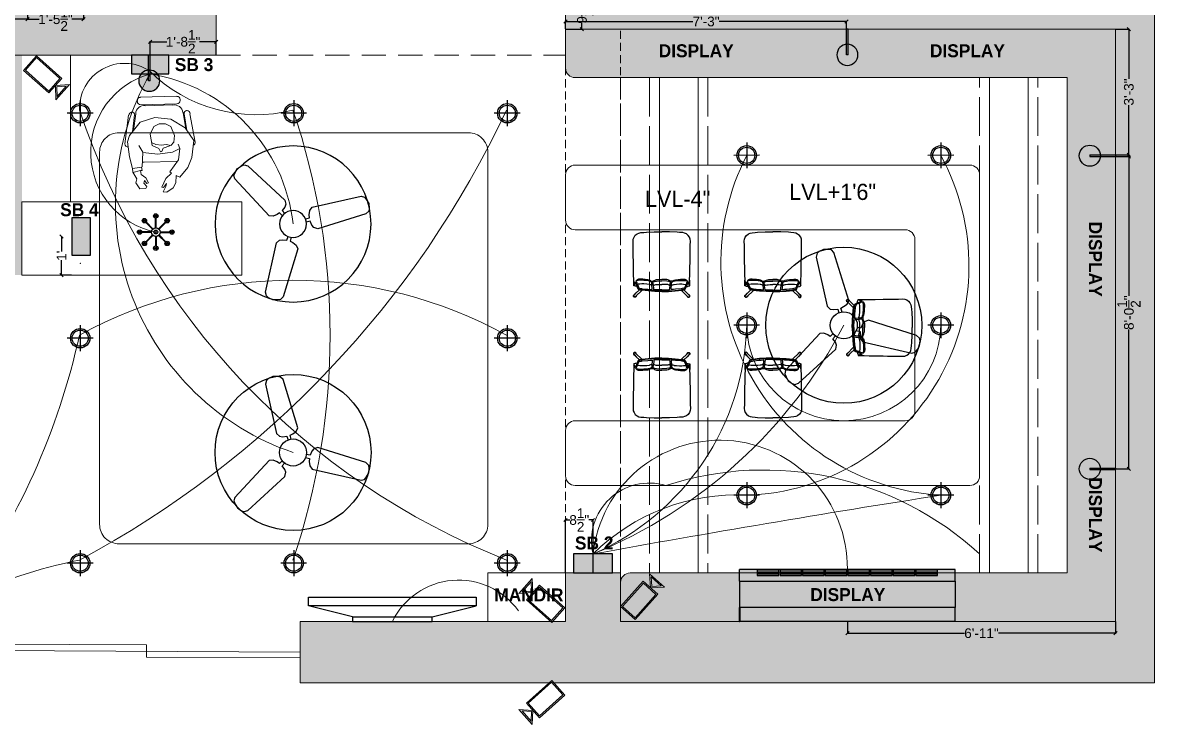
# Model space of a CAD drawing. Header units: inches. Extents: x -4677 to 18437, y -5264 to 2453.
# Drawn here: x 3825.6 to 4175.4, y -715.3 to -498.5 of the extents above; entities that cross this region are included whole.
import ezdxf

# ---------------------------------------------------------------- set-up
doc = ezdxf.new("R2010")
doc.units = ezdxf.units.IN
doc.linetypes.add('ACAD_ISO02W100', pattern=[15, 12, -3])
doc.linetypes.add('DASHED2', pattern=[0.375, 0.25, -0.125])
for name, color, linetype in [('Edges', 7, 'Continuous'), ('IEL-HATCH-002', 7, 'Continuous'), ('line_cad-block.com', 250, 'Continuous'), ('PDF11_PDF_CH', 7, 'Continuous'), ('THIET-BI', 21, 'Continuous')]:
    doc.layers.add(name, color=color, linetype=linetype)
doc.layers.add('FURNI', color=140, linetype='Continuous', lineweight=18)
doc.layers.add('HATCH', color=251, linetype='Continuous', lineweight=0, transparency=0.75)
doc.styles.add('HEMI', font='stylu.ttf')
doc.styles.get("Standard").update_dxf_attribs({"font": 'arial.ttf'})
doc.dimstyles.get("Standard").update_dxf_attribs({"dimtxt": 3, "dimasz": 1, "dimexe": 0.18, "dimexo": 0.0625, "dimgap": 0.09, "dimtad": 0, "dimdec": 1, "dimzin": 0, "dimdsep": 46, "dimlunit": 4, "dimtxsty": 'Standard', "dimblk": 'OBLIQUE', "dimcen": 0.09, "dimclrd": 5, "dimclre": 5, "dimclrt": 5, "dimadec": 0, "dimazin": 0, "dimtfac": 1, "dimtdec": 1, "dimtofl": 0, "dimtmove": 0, "dimatfit": 3, "dimldrblk": 'OBLIQUE', "dimfxl": 1, "dimtolj": 1, "dimtzin": 0, "dimarcsym": 0})

# ---------------------------------------------------------------- blocks, each defined once
blk = doc.blocks.new('ger')
at = {"color": 5}
for p, q in [((6473.06, -970.68), (6473.07, -978.68)), ((6469.07, -974.68), (6477.07, -974.68))]:
    blk.add_line(p, q, dxfattribs=at)
for radius in [3, 2.5]:
    blk.add_circle((6473.07, -974.68), radius, dxfattribs=at)
blk = doc.blocks.new('A$C1C43440E')
at = {"layer": 'THIET-BI', "color": 18, "true_color": 0x000000}
for p, q in [((143.8, 581.1), (139.5, 564.2)), ((139.5, 564.2), (187.9, 346)), ((152.8, 589.3), (143.8, 581.1)), ((172.3, 598), (152.8, 589.3)), ((191.8, 598.2), (172.3, 598)), ((207, 596.1), (191.8, 598.2)), ((217.6, 585.2), (207, 596.1)), ((283.9, 371.8), (217.6, 585.2)), ((260.9, 344.5), (276.4, 355.5)), ((276.4, 355.5), (283.9, 371.8)), ((187.9, 346), (202.2, 334.1)), ((202.2, 334.1), (215.2, 331.5)), ((215.2, 331.5), (234.9, 334.1)), ((234.9, 334.1), (240, 316.6)), ((249.5, 338.4), (260.9, 344.5)), ((254.3, 320.4), (249.5, 338.4)), ((338, 249.3), (320.3, 253.6)), ((345.6, 267.6), (338, 249.3)), ((354.4, 277.5), (345.6, 267.6)), ((371.8, 284), (354.4, 277.5)), ((585, 216.8), (371.8, 284)), ((155.8, 226), (4.2, 61.9)), ((173.7, 227.6), (155.8, 226)), ((191, 219.7), (173.7, 227.6)), ((202, 212.9), (191, 219.7)), ((215.1, 226), (202, 212.9)), ((213, 202.4), (225.6, 215.5)), ((225.1, 186.7), (213, 202.4)), ((316.5, 239.3), (334.4, 234.5)), ((334.4, 234.5), (334, 221.5)), ((334, 221.5), (335.9, 202.6)), ((335.9, 202.6), (346.1, 188)), ((597.5, 204.6), (585, 216.8)), ((600.1, 192.8), (597.5, 204.6)), ((61.4, 4.7), (226.1, 155.7)), ((229.3, 174.1), (225.1, 186.7)), ((226.1, 155.7), (229.3, 174.1)), ((346.1, 188), (564.1, 138.7)), ((578.9, 142.4), (588.3, 154.5)), ((588.3, 154.5), (597.8, 171.5)), ((597.8, 171.5), (600.1, 192.8)), ((564.1, 138.7), (578.9, 142.4)), ((4.2, 61.9), (0, 47.2)), ((0, 47.2), (5.8, 33)), ((5.8, 33), (15.7, 16.3)), ((15.7, 16.3), (33.1, 3.7)), ((33.1, 3.7), (44.6, 0)), ((44.6, 0), (61.4, 4.7))]:
    blk.add_line(p, q, dxfattribs=at)
blk.add_circle((262, 261.9), 60, dxfattribs=at)
blk = doc.blocks.new('3r')
blk.add_circle((6568.27, -1060.41), 21)
at = {"layer": 'THIET-BI', "xscale": 0.06069589590044594, "yscale": 0.06069589590044594, "zscale": 0.06069589590044594}
blk.add_blockref('A$C1C43440E', (6552.37, -1076.31), dxfattribs=at)
blk = doc.blocks.new('DVB')
at = {"color": 30, "linetype": 'ByBlock', "true_color": 0xf26722}
for p, q in [((4631.71, 639.61), (4631.71, 646)), ((4632.16, 639.61), (4632.16, 646)), ((4629.76, 638.62), (4625.24, 643.14)), ((4630.08, 638.93), (4625.56, 643.45)), ((4633.8, 638.93), (4638.32, 643.45)), ((4634.11, 638.62), (4638.64, 643.14)), ((4629.09, 636.98), (4622.69, 636.98)), ((4629.09, 636.53), (4622.69, 636.53)), ((4629.76, 634.9), (4625.24, 630.38)), ((4630.08, 634.58), (4625.56, 630.06)), ((4631.71, 633.9), (4631.71, 627.51)), ((4632.16, 633.9), (4632.16, 627.51)), ((4633.8, 634.58), (4638.32, 630.06)), ((4634.11, 634.9), (4638.64, 630.38)), ((4634.79, 636.98), (4641.19, 636.98)), ((4634.79, 636.53), (4641.19, 636.53))]:
    blk.add_line(p, q, dxfattribs=at)
for centre, radius in [((4624.38, 644.31), 1.46), ((4631.94, 647.44), 1.46), ((4631.94, 647.44), 0.745), ((4631.94, 647.44), 0.457), ((4631.94, 647.44), 0.155), ((4639.49, 644.31), 1.46), ((4621.25, 636.76), 1.46), ((4624.38, 644.31), 0.745), ((4624.38, 644.31), 0.457), ((4624.38, 644.31), 0.155), ((4631.94, 636.76), 2.86), ((4631.94, 636.76), 1.29), ((4639.49, 644.31), 0.745), ((4639.49, 644.31), 0.457), ((4639.49, 644.31), 0.155), ((4642.62, 636.76), 1.46), ((4621.25, 636.76), 0.745), ((4621.25, 636.76), 0.457), ((4621.25, 636.76), 0.155), ((4624.38, 629.2), 1.46), ((4631.94, 636.76), 0.269), ((4639.49, 629.2), 1.46), ((4642.62, 636.76), 0.745), ((4642.62, 636.76), 0.457), ((4642.62, 636.76), 0.155), ((4624.38, 629.2), 0.745), ((4624.38, 629.2), 0.457), ((4624.38, 629.2), 0.155), ((4631.94, 626.07), 1.46), ((4631.94, 626.07), 0.745), ((4631.94, 626.07), 0.457), ((4631.94, 626.07), 0.155), ((4639.49, 629.2), 0.745), ((4639.49, 629.2), 0.457), ((4639.49, 629.2), 0.155)]:
    blk.add_circle(centre, radius, dxfattribs=at)
blk = doc.blocks.new('wf')
at = {"layer": 'PDF11_PDF_CH', "lineweight": 5}
for points in [[(-7099.35, -1906.51), (-7098.67, -1901.34, -0.458817), (-7095.71, -1898.85)], [(-7085.92, -1898.31, 0.414213), (-7084.96, -1897.3), (-7084.96, -1896.9)], [(-7098.95, -1901.8, 0.414213), (-7100.02, -1900.78), (-7099.85, -1900.78)], [(-7082.83, -1906.51), (-7083.73, -1901.4, -0.414214), (-7082.78, -1900.39)], [(-7101.99, -1910.67, 0.414214), (-7100.98, -1911.62), (-7101.15, -1911.62)]]:
    blk.add_lwpolyline(points, format="xyb", dxfattribs=at)
for points in [[(-7098.22, -1897.24), (-7098.22, -1897.58)], [(-7086.03, -1895.95), (-7097.27, -1896.23)], [(-7097.21, -1898.59), (-7085.97, -1898.31)], [(-7095.75, -1898.87), (-7087.27, -1898.64)], [(-7100.86, -1901.79), (-7102.04, -1910.67)], [(-7099.68, -1906.9), (-7099.01, -1901.73)], [(-7084.06, -1900.95), (-7083.16, -1906)], [(-7082.77, -1900.33), (-7082.94, -1900.39)], [(-7081.93, -1901.34), (-7080.35, -1910.11)], [(-7093.62, -1910.33), (-7092.49, -1910.84), (-7090.75, -1911.06), (-7089.23, -1910.84), (-7087.77, -1911.17), (-7086.87, -1910.11), (-7086.65, -1908.03), (-7087.77, -1905.33), (-7089.51, -1904.43), (-7091.42, -1904.49), (-7093.05, -1905.33), (-7094.18, -1907.63), (-7093.62, -1911.17), (-7091.48, -1912.13), (-7090.98, -1913.09), (-7090.58, -1913.03), (-7090.24, -1912.02), (-7088.17, -1911.23)], [(-7096.43, -1913.25), (-7097.72, -1911.12)], [(-7085.02, -1912.13), (-7085.52, -1910.78)], [(-7096.03, -1916.29), (-7086.03, -1916.06)], [(-7096.82, -1917.86), (-7099.63, -1918.31)], [(-7097.21, -1918.93), (-7099.57, -1919.49)]]:
    blk.add_lwpolyline(points, dxfattribs=at)
blk.add_lwpolyline([(-7096.48, -1913.31), (-7091.82, -1913.87), (-7087.32, -1913.25), (-7085.02, -1912.13), (-7085.41, -1915.61), (-7088.11, -1919.27), (-7087.66, -1919.72), (-7089.4, -1921.4), (-7090.58, -1923.99), (-7090.08, -1924.16), (-7089.12, -1922.92), (-7089.35, -1923.87), (-7090.19, -1925.45), (-7089.06, -1925.56), (-7087.15, -1924.27), (-7086.25, -1922.69), (-7086.2, -1920.39), (-7085.07, -1920.95), (-7082.6, -1917.92), (-7081.31, -1914.88), (-7080.75, -1909.66), (-7083.39, -1905.72), (-7087.77, -1903.08), (-7092.77, -1902.52), (-7097.27, -1903.93), (-7100.58, -1908.03), (-7101.26, -1909.99), (-7100.64, -1914.66), (-7099.68, -1918.25), (-7099.52, -1919.43), (-7098.34, -1921.51), (-7098.67, -1922.69), (-7097.44, -1924.55), (-7095.53, -1924.44), (-7095.19, -1923.87), (-7096.14, -1922.81), (-7095.98, -1921.96), (-7095.19, -1922.92), (-7094.74, -1922.69), (-7095.53, -1921.18), (-7096.99, -1920.17), (-7097.21, -1918.93), (-7096.71, -1918.87), (-7096.88, -1917.81), (-7096.65, -1917.75)], close=True, dxfattribs=at)
for centre, radius, start, end in [((-7097.18, -1897.27), 0.983, 90.3735, 180.3735), ((-7097.18, -1897.6), 0.983, 180.9887, 270.9888), ((-7086.68, -1901.26), 2.61, 5.8667, 102.464), ((-7085.95, -1896.99), 0.983, 1.8072, 91.8073), ((-7099.83, -1901.82), 0.983, 91.192, 181.192), ((-7082.86, -1901.37), 0.983, 1.604, 91.604), ((-7101.12, -1910.47), 1.15, 271.0278, 275.4764), ((-7081.28, -1910.19), 0.983, 295.8673, 1.5711), ((-7096.12, -1912.33), 4.02, 263.3806, 271.247), ((-7086.11, -1912.1), 4.02, 271.5931, 275.6031)]:
    blk.add_arc(centre, radius, start, end, dxfattribs=at)
blk = doc.blocks.new('erh')
at = {"ltscale": 7}
for p, q in [((3599.36, 764.17), (3585.77, 760.72)), ((3623.97, 764.17), (3637.56, 760.72))]:
    blk.add_line(p, q, dxfattribs=at)
for p, q in [((3623.97, 765.54), (3599.36, 765.54)), ((3599.36, 765.54), (3599.36, 764.17)), ((3623.97, 764.17), (3599.36, 764.17)), ((3623.97, 764.17), (3623.97, 765.54))]:
    blk.add_line(p, q)
blk.add_lwpolyline([(3585.77, 760.72), (3637.56, 760.72), (3637.56, 758.04), (3585.77, 758.04)], close=True, dxfattribs=at)
blk = doc.blocks.new('LEADCHAIR Executive 2014')
at = {"layer": 'line_cad-block.com', "color": 252, "true_color": 0x939598}
for points in [[(-239, 254), (-241, 256), (-243, 261), (-246, 264), (-249, 267), (-253, 268), (-257, 268), (-260, 267), (-264, 264), (-266, 261), (-267, 257), (-267, 253), (-266, 250), (-264, 246), (-260, 244), (-254, 240)], [(-186, 201), (-248, 262), (-251, 265), (-253, 265), (-256, 265), (-259, 265), (-262, 262), (-264, 260), (-265, 257), (-264, 254), (-264, 251), (-262, 249), (-241, 227), (-211, 196)], [(186, 201), (248, 262), (251, 265), (253, 265), (256, 265), (259, 265), (262, 262), (264, 260), (265, 257), (264, 254), (264, 251), (262, 249), (241, 227), (211, 196)], [(239, 254), (241, 256), (243, 261), (246, 264), (249, 267), (253, 268), (257, 268), (260, 267), (264, 264), (266, 261), (267, 257), (267, 253), (266, 250), (264, 246), (260, 244), (254, 240)], [(-256, 130), (-260, 128), (-262, 121), (-263, 116), (-265, 102), (-267, 55), (-267, -5), (-269, -78), (-270, -119), (-270, -168), (-270, -225), (-272, -265), (-270, -285), (-263, -303), (-251, -320), (-234, -334), (-217, -342), (-199, -346), (-170, -348), (-146, -350), (-73, -353), (0, -354)], [(-265, 159), (-265, 159), (-266, 159), (-266, 150), (-266, 142), (-266, 139), (-266, 104)], [(-263, 146), (-264, 146), (-264, 146), (-265, 145), (-265, 144), (-266, 131)], [(0, 214), (-64, 213), (-127, 208), (-190, 201), (-202, 199), (-211, 196), (-219, 194), (-223, 191), (-227, 184), (-247, 135), (-249, 131), (-251, 130), (-253, 131), (-255, 136), (-259, 147), (-262, 153), (-265, 159)], [(-234, 166), (-245, 164), (-252, 163), (-265, 159)], [(0, 210), (-63, 207), (-126, 203), (-190, 196), (-196, 195), (-204, 193), (-210, 192), (-216, 190), (-220, 188), (-223, 184), (-226, 176), (-245, 133), (-251, 124), (-253, 125), (-263, 146)], [(-98, 152), (-96, 152), (-93, 152), (-92, 152), (-93, 147), (-93, 143), (-94, 138), (-94, 134), (-95, 129), (-96, 124), (-96, 123), (-102, 120), (-107, 118), (-111, 116), (-128, 112), (-140, 110), (-170, 108), (-192, 107), (-204, 107), (-224, 108), (-229, 109), (-241, 113), (-244, 114), (-241, 121), (-237, 132), (-233, 142), (-232, 146), (-229, 151)], [(-96, 123), (-99, 119), (-107, 112), (-117, 105), (-131, 101), (-157, 98), (-180, 97), (-198, 95), (-214, 95), (-221, 97), (-227, 99), (-233, 101), (-237, 105), (-240, 108), (-242, 112), (-243, 113)], [(-92, 195), (-90, 194), (-89, 192), (-90, 180), (-92, 155), (-99, 151), (-106, 149), (-116, 146), (-120, 145), (-142, 142), (-168, 141), (-190, 141), (-206, 142), (-224, 145), (-230, 146), (-230, 147), (-228, 153), (-221, 173), (-219, 176), (-217, 178), (-210, 181), (-199, 184), (-193, 185), (-186, 187), (-130, 192), (-111, 193), (-92, 195)], [(-102, 115), (-89, 115)], [(-89, 115), (-86, 115), (-81, 114), (-73, 111)], [(-71, 153), (-76, 153), (-79, 152), (-80, 152), (-80, 149), (-81, 144), (-82, 136), (-83, 130), (-84, 124), (-67, 117), (-50, 115), (0, 113)], [(-84, 124), (-73, 110), (-68, 107), (-60, 103), (-48, 100), (-39, 99), (-34, 98), (0, 98)], [(0, 198), (-74, 197), (-74, 195), (-75, 193), (-76, 181), (-79, 156), (-78, 155), (-76, 154), (-71, 152), (-57, 148), (-44, 147), (-25, 146), (0, 146)], [(0, 214), (64, 213), (127, 208), (190, 201), (202, 199), (211, 196), (219, 194), (223, 191), (227, 184), (247, 135), (249, 131), (251, 130), (253, 131), (255, 136), (259, 147), (262, 153), (265, 159)], [(0, 210), (63, 207), (126, 203), (190, 196), (196, 195), (204, 193), (210, 192), (216, 190), (220, 188), (223, 184), (226, 176), (245, 133), (251, 124), (253, 125), (263, 146)], [(0, 198), (74, 197), (74, 195), (75, 193), (76, 181), (79, 156), (78, 155), (76, 154), (71, 152), (57, 148), (44, 147), (25, 146), (0, 146)], [(71, 153), (76, 153), (79, 152), (80, 152), (80, 149), (81, 144), (82, 136), (83, 130), (84, 124), (67, 117), (50, 115), (0, 113)], [(256, 130), (260, 128), (262, 121), (263, 116), (265, 102), (267, 55), (267, -5), (269, -78), (270, -119), (270, -168), (270, -225), (272, -265), (270, -285), (263, -303), (251, -320), (234, -334), (217, -342), (199, -346), (170, -348), (146, -350), (73, -353), (0, -354)], [(84, 124), (73, 110), (68, 107), (60, 103), (48, 100), (39, 99), (34, 98), (0, 98)], [(89, 115), (86, 115), (81, 114), (73, 111)], [(92, 195), (90, 194), (89, 192), (90, 180), (92, 155), (99, 151), (106, 149), (116, 146), (120, 145), (142, 142), (168, 141), (190, 141), (206, 142), (224, 145), (230, 146), (230, 147), (228, 153), (221, 173), (219, 176), (217, 178), (210, 181), (199, 184), (193, 185), (186, 187), (130, 192), (111, 193), (92, 195)], [(102, 115), (89, 115)], [(98, 152), (96, 152), (93, 152), (92, 152), (93, 147), (93, 143), (94, 138), (94, 134), (95, 129), (96, 124), (96, 123), (102, 120), (107, 118), (111, 116), (128, 112), (140, 110), (170, 108), (192, 107), (204, 107), (224, 108), (229, 109), (241, 113), (244, 114), (241, 121), (237, 132), (233, 142), (232, 146), (229, 151)], [(96, 123), (99, 119), (107, 112), (117, 105), (131, 101), (157, 98), (180, 97), (198, 95), (214, 95), (221, 97), (227, 99), (233, 101), (237, 105), (240, 108), (242, 112), (243, 113)], [(234, 166), (245, 164), (252, 163), (265, 159)], [(263, 146), (264, 146), (264, 146), (265, 145), (265, 144), (266, 131)], [(265, 159), (265, 159), (266, 159), (266, 150), (266, 142), (266, 139), (266, 104)]]:
    blk.add_lwpolyline(points, dxfattribs=at)
blk = doc.blocks.new('WR')
at = {"layer": 'IEL-HATCH-002', "true_color": 0x58ba48, "transparency": 33554687}
h = blk.add_hatch(color=85, dxfattribs=at)
h.dxf.hatch_style = 1
h.paths.add_polyline_path([(6272.58, 1161.27), (6284.59, 1161.27), (6284.59, 1167.12), (6272.58, 1167.12)])
blk.add_lwpolyline([(6272.58, 1167.11), (6272.58, 1161.27), (6284.59, 1161.29), (6284.59, 1167.13)], close=True)
blk = doc.blocks.new('WGGG')
at = {"layer": 'IEL-HATCH-002', "transparency": 33554687}
h = blk.add_hatch(color=5, dxfattribs=at)
h.dxf.hatch_style = 1
h.paths.add_polyline_path([(4623.51, 516.19), (4635.02, 516.19), (4635.02, 522.02), (4623.51, 522.02)])
blk.add_lwpolyline([(4623.51, 522.02), (4623.51, 516.19), (4635.02, 516.19), (4635.02, 522.02)], close=True)
blk = doc.blocks.new('rst')
at = {"layer": 'HATCH', "true_color": 0xed1f24, "transparency": 33554687}
h = blk.add_hatch(color=240, dxfattribs=at)
h.dxf.hatch_style = 1
h.paths.add_polyline_path([(9145.23, 1295.53), (9130.09, 1295.53), (9137.67, 1288.17)])
h.paths.add_polyline_path([(9142.77, 1294.53), (9137.67, 1289.56), (9132.56, 1294.53)], flags=16)
h.paths.add_polyline_path([(9145.06, 1288.17), (9130.29, 1288.17), (9130.29, 1262.62), (9145.06, 1262.62)])
h.paths.add_polyline_path([(9144.06, 1287.17), (9144.06, 1263.62), (9131.29, 1263.62), (9131.29, 1287.17)], flags=16)
at = {"layer": 'FURNI', "color": 18, "true_color": 0x000000}
for points in [[(9145.23, 1295.53), (9130.09, 1295.53), (9137.67, 1288.17)], [(9130.29, 1288.17), (9145.06, 1288.17), (9145.06, 1262.62), (9130.29, 1262.62)], [(9131.29, 1287.17), (9144.06, 1287.17), (9144.06, 1263.62), (9131.29, 1263.62)], [(9142.77, 1294.53), (9132.56, 1294.53), (9137.67, 1289.56)]]:
    blk.add_lwpolyline(points, close=True, dxfattribs=at)
blk = doc.blocks.new('HT')
at = {"layer": 'IEL-HATCH-002', "true_color": 0xf7f281, "transparency": 33554687}
h = blk.add_hatch(color=51, dxfattribs=at)
h.dxf.hatch_style = 1
h.paths.add_polyline_path([(4618.55, 566.68, 0.962396), (4625.07, 566.43), (4621.82, 566.43), (4621.82, 566.93), (4625.07, 566.93, 0.962396)])
for p, q in [((4621.82, 566.93), (4629.77, 566.93)), ((4621.82, 566.93), (4621.82, 566.43)), ((4629.77, 566.93), (4629.77, 566.43)), ((4621.82, 566.43), (4629.77, 566.43))]:
    blk.add_line(p, q)
blk.add_circle((4621.82, 566.68), 3.27)
blk = doc.blocks.new('_Oblique')
at = {"color": 0, "linetype": 'ByBlock', "lineweight": -2}
blk.add_line((-0.5, -0.5), (0.5, 0.5), dxfattribs=at)
blk = doc.blocks.new('*D269')
at = {"color": 5, "lineweight": -2, "transparency": 16777216}
for p, q in [((2555.48, -1126.17), (2555.48, -1109.71)), ((2555.48, -1109.89), (2556.82, -1109.89)), ((2563.98, -1109.89), (2562.64, -1109.89)), ((2563.98, -1126.16), (2563.98, -1109.71))]:
    blk.add_line(p, q, dxfattribs=at)
at = {"layer": 'Defpoints', "color": 0, "transparency": 16777216}
for p in [(2563.98, -1109.89), (2555.48, -1126.24), (2563.98, -1126.23)]:
    blk.add_point(p, dxfattribs=at)
at = {"color": 5, "lineweight": -2, "transparency": 16777216, "rotation": 180}
blk.add_blockref('_Oblique', (2555.48, -1109.89), dxfattribs=at)
at = {"color": 5, "lineweight": -2, "transparency": 16777216}
blk.add_blockref('_Oblique', (2563.98, -1109.89), dxfattribs=at)
at = {"color": 5, "lineweight": 5, "transparency": 16777216, "insert": (2559.73, -1109.89), "char_height": 3, "attachment_point": 5}
blk.add_mtext('\\A1;8{\\H1x;\\S1/2;}"', dxfattribs=at)
blk = doc.blocks.new('*D245')
at = {"color": 5, "lineweight": -2, "transparency": 16777216}
for p, q in [((2555.53, -948.74), (2560.73, -948.74)), ((2560.55, -948.74), (2560.55, -950.58)), ((2555.54, -958.24), (2560.73, -958.24)), ((2560.55, -958.24), (2560.55, -956.39))]:
    blk.add_line(p, q, dxfattribs=at)
at = {"layer": 'Defpoints', "color": 0, "transparency": 16777216}
for p in [(2555.47, -948.74), (2555.48, -958.24), (2560.55, -958.24)]:
    blk.add_point(p, dxfattribs=at)
at = {"color": 5, "lineweight": -2, "transparency": 16777216}
for p, rotation in [((2560.55, -948.74), 90), ((2560.55, -958.24), 270)]:
    blk.add_blockref('_Oblique', p, dxfattribs=dict(at, rotation=rotation))
at = {"color": 5, "lineweight": 5, "transparency": 16777216, "insert": (2560.55, -953.49), "char_height": 3, "attachment_point": 5, "rotation": 90}
blk.add_mtext('\\A1;9{\\H1x;\\S1/2;}"', dxfattribs=at)
blk = doc.blocks.new('*D247')
at = {"color": 5, "lineweight": -2, "transparency": 16777216}
for p, q in [((2399.72, -1022.28), (2399.72, -1026.93)), ((2399.78, -1022.28), (2399.9, -1022.28)), ((2399.72, -1034.24), (2399.72, -1029.59)), ((2402.78, -1034.24), (2399.54, -1034.24))]:
    blk.add_line(p, q, dxfattribs=at)
at = {"layer": 'Defpoints', "color": 0, "transparency": 16777216}
for p in [(2399.72, -1022.28), (2399.72, -1034.24), (2402.84, -1034.24)]:
    blk.add_point(p, dxfattribs=at)
at = {"color": 5, "lineweight": -2, "transparency": 16777216}
for p, rotation in [((2399.72, -1022.28), 90), ((2399.72, -1034.24), 270)]:
    blk.add_blockref('_Oblique', p, dxfattribs=dict(at, rotation=rotation))
at = {"color": 5, "lineweight": 5, "transparency": 16777216, "insert": (2399.72, -1028.26), "char_height": 3, "attachment_point": 5, "rotation": 90}
blk.add_mtext("\\A1;1'", dxfattribs=at)
blk = doc.blocks.new('*D250')
at = {"color": 5, "lineweight": -2, "transparency": 16777216}
for p, q in [((2555.48, -958.17), (2555.48, -955.72)), ((2555.48, -955.9), (2594.85, -955.9)), ((2642.36, -955.9), (2602.98, -955.9)), ((2642.36, -958.17), (2642.36, -955.72))]:
    blk.add_line(p, q, dxfattribs=at)
at = {"layer": 'Defpoints', "color": 0, "transparency": 16777216}
for p in [(2555.48, -958.24), (2642.36, -955.9), (2642.36, -958.24)]:
    blk.add_point(p, dxfattribs=at)
at = {"color": 5, "lineweight": -2, "transparency": 16777216, "rotation": 180}
blk.add_blockref('_Oblique', (2555.48, -955.9), dxfattribs=at)
at = {"color": 5, "lineweight": -2, "transparency": 16777216}
blk.add_blockref('_Oblique', (2642.36, -955.9), dxfattribs=at)
at = {"color": 5, "lineweight": 5, "transparency": 16777216, "insert": (2598.92, -955.9), "char_height": 3, "attachment_point": 5}
blk.add_mtext('\\A1;7\'-3"', dxfattribs=at)
blk = doc.blocks.new('*D262')
at = {"color": 5, "lineweight": -2, "transparency": 16777216}
for p, q in [((2725.54, -958.24), (2729.78, -958.24)), ((2729.6, -958.24), (2729.6, -973.59)), ((2729.6, -997.1), (2729.6, -981.74)), ((2725.54, -997.1), (2729.78, -997.1))]:
    blk.add_line(p, q, dxfattribs=at)
at = {"layer": 'Defpoints', "color": 0, "transparency": 16777216}
for p in [(2725.48, -958.24), (2725.48, -997.1), (2729.6, -997.1)]:
    blk.add_point(p, dxfattribs=at)
at = {"color": 5, "lineweight": -2, "transparency": 16777216}
for p, rotation in [((2729.6, -958.24), 90), ((2729.6, -997.1), 270)]:
    blk.add_blockref('_Oblique', p, dxfattribs=dict(at, rotation=rotation))
at = {"color": 5, "lineweight": 5, "transparency": 16777216, "insert": (2729.6, -977.67), "char_height": 3, "attachment_point": 5, "rotation": 90}
blk.add_mtext('\\A1;3\'-3"', dxfattribs=at)
blk = doc.blocks.new('*D263')
at = {"color": 5, "lineweight": -2, "transparency": 16777216}
for p, q in [((2725.54, -997.6), (2729.78, -997.6)), ((2729.6, -997.6), (2729.6, -1040.67)), ((2729.6, -1094.09), (2729.6, -1051.02)), ((2725.54, -1094.09), (2729.78, -1094.09))]:
    blk.add_line(p, q, dxfattribs=at)
at = {"layer": 'Defpoints', "color": 0, "transparency": 16777216}
for p in [(2725.48, -997.6), (2725.48, -1094.09), (2729.6, -1094.09)]:
    blk.add_point(p, dxfattribs=at)
at = {"color": 5, "lineweight": -2, "transparency": 16777216}
for p, rotation in [((2729.6, -997.6), 90), ((2729.6, -1094.09), 270)]:
    blk.add_blockref('_Oblique', p, dxfattribs=dict(at, rotation=rotation))
at = {"color": 5, "lineweight": 5, "transparency": 16777216, "insert": (2729.6, -1045.85), "char_height": 3, "attachment_point": 5, "rotation": 90}
blk.add_mtext('\\A1;8\'-0{\\H1x;\\S1/2;}"', dxfattribs=at)
blk = doc.blocks.new('*D264')
at = {"color": 5, "lineweight": -2, "transparency": 16777216}
for p, q in [((2642.61, -1141.3), (2642.61, -1145.06)), ((2725.48, -1141.3), (2725.48, -1145.06)), ((2642.61, -1144.88), (2678.79, -1144.88)), ((2725.48, -1144.88), (2689.29, -1144.88))]:
    blk.add_line(p, q, dxfattribs=at)
at = {"layer": 'Defpoints', "color": 0, "transparency": 16777216}
for p in [(2642.61, -1141.24), (2725.48, -1141.24), (2725.48, -1144.88)]:
    blk.add_point(p, dxfattribs=at)
at = {"color": 5, "lineweight": -2, "transparency": 16777216, "rotation": 180}
blk.add_blockref('_Oblique', (2642.61, -1144.88), dxfattribs=at)
at = {"color": 5, "lineweight": -2, "transparency": 16777216}
blk.add_blockref('_Oblique', (2725.48, -1144.88), dxfattribs=at)
at = {"color": 5, "lineweight": 5, "transparency": 16777216, "insert": (2684.04, -1144.88), "char_height": 3, "attachment_point": 5}
blk.add_mtext('\\A1;6\'-11"', dxfattribs=at)
blk = doc.blocks.new('*D254')
at = {"color": 5, "lineweight": -2, "transparency": 16777216}
for p, q in [((2389.23, -949.3), (2389.23, -955.36)), ((2406.48, -949.3), (2406.48, -955.36)), ((2389.23, -955.18), (2392.82, -955.18)), ((2406.48, -955.18), (2402.88, -955.18))]:
    blk.add_line(p, q, dxfattribs=at)
at = {"layer": 'Defpoints', "color": 0, "transparency": 16777216}
for p in [(2389.23, -949.24), (2406.48, -949.24), (2389.23, -955.18)]:
    blk.add_point(p, dxfattribs=at)
at = {"color": 5, "lineweight": -2, "transparency": 16777216, "rotation": 180}
blk.add_blockref('_Oblique', (2389.23, -955.18), dxfattribs=at)
at = {"color": 5, "lineweight": -2, "transparency": 16777216}
blk.add_blockref('_Oblique', (2406.48, -955.18), dxfattribs=at)
at = {"color": 5, "lineweight": 5, "transparency": 16777216, "insert": (2397.85, -955.18), "char_height": 3, "attachment_point": 5}
blk.add_mtext('\\A1;1\'-5{\\H1x;\\S1/2;}"', dxfattribs=at)
blk = doc.blocks.new('*D255')
at = {"color": 5, "lineweight": -2, "transparency": 16777216}
for p, q in [((2334.83, -949.3), (2334.83, -955.36)), ((2389.23, -949.3), (2389.23, -955.36)), ((2334.83, -955.18), (2356.8, -955.18)), ((2389.23, -955.18), (2367.26, -955.18))]:
    blk.add_line(p, q, dxfattribs=at)
at = {"layer": 'Defpoints', "color": 0, "transparency": 16777216}
for p in [(2334.83, -949.24), (2389.23, -949.24), (2334.83, -955.18)]:
    blk.add_point(p, dxfattribs=at)
at = {"color": 5, "lineweight": -2, "transparency": 16777216, "rotation": 180}
blk.add_blockref('_Oblique', (2334.83, -955.18), dxfattribs=at)
at = {"color": 5, "lineweight": -2, "transparency": 16777216}
blk.add_blockref('_Oblique', (2389.23, -955.18), dxfattribs=at)
at = {"color": 5, "lineweight": 5, "transparency": 16777216, "insert": (2362.03, -955.18), "char_height": 3, "attachment_point": 5}
blk.add_mtext('\\A1;4\'-6{\\H1x;\\S1/2;}"', dxfattribs=at)
blk = doc.blocks.new('*D256')
at = {"color": 5, "lineweight": -2, "transparency": 16777216}
for p, q in [((2427.09, -966.17), (2427.09, -961.96)), ((2427.09, -962.14), (2432.25, -962.14)), ((2447.48, -962.14), (2442.31, -962.14)), ((2447.48, -966.17), (2447.48, -961.96))]:
    blk.add_line(p, q, dxfattribs=at)
at = {"layer": 'Defpoints', "color": 0, "transparency": 16777216}
for p in [(2427.09, -962.14), (2427.09, -966.24), (2447.48, -966.24)]:
    blk.add_point(p, dxfattribs=at)
at = {"color": 5, "lineweight": -2, "transparency": 16777216, "rotation": 180}
blk.add_blockref('_Oblique', (2427.09, -962.14), dxfattribs=at)
at = {"color": 5, "lineweight": -2, "transparency": 16777216}
blk.add_blockref('_Oblique', (2447.48, -962.14), dxfattribs=at)
at = {"color": 5, "lineweight": 5, "transparency": 16777216, "insert": (2437.28, -962.14), "char_height": 3, "attachment_point": 5}
blk.add_mtext('\\A1;1\'-8{\\H1x;\\S1/2;}"', dxfattribs=at)
blk = doc.blocks.new('DRYG')
at = {"layer": 'Edges', "color": 18, "true_color": 0x000000}
for p, q in [((8077.83, 1479.53), (8077.83, 1479.56)), ((8077.83, 1479.56), (8078.02, 1479.56)), ((8077.83, 1479.53), (8077.83, 1421.72)), ((8077.83, 1479.53), (8078.02, 1479.53)), ((8078.02, 1479.56), (8078.02, 1479.53)), ((8078.02, 1479.56), (8081.6, 1479.56)), ((8078.02, 1479.53), (8081.6, 1479.53)), ((8088.69, 1479.56), (8081.6, 1479.56)), ((8081.6, 1479.56), (8081.6, 1479.53)), ((8081.6, 1479.53), (8081.6, 1421.72)), ((8088.69, 1479.56), (8091.83, 1479.56)), ((8088.69, 1421.69), (8088.69, 1479.56)), ((8091.83, 1479.56), (8091.83, 1421.69)), ((8090.14, 1474.81), (8090.51, 1474.81)), ((8090.14, 1469.03), (8090.14, 1474.81)), ((8090.51, 1474.81), (8090.51, 1469.03)), ((8090.66, 1474.81), (8091.04, 1474.81)), ((8090.66, 1469.03), (8090.66, 1474.81)), ((8091.04, 1474.81), (8091.04, 1469.03)), ((8091.19, 1474.81), (8091.57, 1474.81)), ((8091.19, 1469.03), (8091.19, 1474.81)), ((8091.57, 1474.81), (8091.57, 1469.03)), ((8090.51, 1469.03), (8090.14, 1469.03)), ((8090.14, 1468.72), (8090.51, 1468.72)), ((8090.14, 1462.95), (8090.14, 1468.72)), ((8090.51, 1468.72), (8090.51, 1462.95)), ((8091.04, 1469.03), (8090.66, 1469.03)), ((8090.66, 1468.72), (8091.04, 1468.72)), ((8090.66, 1462.95), (8090.66, 1468.72)), ((8091.04, 1468.72), (8091.04, 1462.95)), ((8091.57, 1469.03), (8091.19, 1469.03)), ((8091.19, 1468.72), (8091.57, 1468.72)), ((8091.19, 1462.95), (8091.19, 1468.72)), ((8091.57, 1468.72), (8091.57, 1462.95)), ((8090.51, 1462.95), (8090.14, 1462.95)), ((8090.14, 1462.64), (8090.51, 1462.64)), ((8090.14, 1456.86), (8090.14, 1462.64)), ((8090.51, 1462.64), (8090.51, 1456.86)), ((8091.04, 1462.95), (8090.66, 1462.95)), ((8090.66, 1462.64), (8091.04, 1462.64)), ((8090.66, 1456.86), (8090.66, 1462.64)), ((8091.04, 1462.64), (8091.04, 1456.86)), ((8091.57, 1462.95), (8091.19, 1462.95)), ((8091.19, 1462.64), (8091.57, 1462.64)), ((8091.19, 1456.86), (8091.19, 1462.64)), ((8091.57, 1462.64), (8091.57, 1456.86)), ((8090.51, 1456.86), (8090.14, 1456.86)), ((8090.14, 1456.55), (8090.51, 1456.55)), ((8090.14, 1450.78), (8090.14, 1456.55)), ((8090.51, 1456.55), (8090.51, 1450.78)), ((8091.04, 1456.86), (8090.66, 1456.86)), ((8090.66, 1456.55), (8091.04, 1456.55)), ((8090.66, 1450.78), (8090.66, 1456.55)), ((8091.04, 1456.55), (8091.04, 1450.78)), ((8091.57, 1456.86), (8091.19, 1456.86)), ((8091.19, 1456.55), (8091.57, 1456.55)), ((8091.19, 1450.78), (8091.19, 1456.55)), ((8091.57, 1456.55), (8091.57, 1450.78)), ((8090.51, 1450.78), (8090.14, 1450.78)), ((8090.14, 1450.47), (8090.51, 1450.47)), ((8090.14, 1444.69), (8090.14, 1450.47)), ((8090.51, 1450.47), (8090.51, 1444.69)), ((8091.04, 1450.78), (8090.66, 1450.78)), ((8090.66, 1450.47), (8091.04, 1450.47)), ((8090.66, 1444.69), (8090.66, 1450.47)), ((8091.04, 1450.47), (8091.04, 1444.69)), ((8091.57, 1450.78), (8091.19, 1450.78)), ((8091.19, 1450.47), (8091.57, 1450.47)), ((8091.19, 1444.69), (8091.19, 1450.47)), ((8091.57, 1450.47), (8091.57, 1444.69)), ((8090.51, 1444.69), (8090.14, 1444.69)), ((8090.14, 1444.38), (8090.51, 1444.38)), ((8090.14, 1438.61), (8090.14, 1444.38)), ((8090.51, 1444.38), (8090.51, 1438.61)), ((8091.04, 1444.69), (8090.66, 1444.69)), ((8090.66, 1444.38), (8091.04, 1444.38)), ((8090.66, 1438.61), (8090.66, 1444.38)), ((8091.04, 1444.38), (8091.04, 1438.61)), ((8091.57, 1444.69), (8091.19, 1444.69)), ((8091.19, 1444.38), (8091.57, 1444.38)), ((8091.19, 1438.61), (8091.19, 1444.38)), ((8091.57, 1444.38), (8091.57, 1438.61)), ((8090.51, 1438.61), (8090.14, 1438.61)), ((8090.14, 1438.3), (8090.51, 1438.3)), ((8090.14, 1432.53), (8090.14, 1438.3)), ((8090.51, 1438.3), (8090.51, 1432.53)), ((8091.04, 1438.61), (8090.66, 1438.61)), ((8090.66, 1438.3), (8091.04, 1438.3)), ((8090.66, 1432.53), (8090.66, 1438.3)), ((8091.04, 1438.3), (8091.04, 1432.53)), ((8091.57, 1438.61), (8091.19, 1438.61)), ((8091.19, 1438.3), (8091.57, 1438.3)), ((8091.19, 1432.53), (8091.19, 1438.3)), ((8091.57, 1438.3), (8091.57, 1432.53)), ((8090.51, 1432.53), (8090.14, 1432.53)), ((8090.14, 1432.21), (8090.51, 1432.21)), ((8090.14, 1426.44), (8090.14, 1432.21)), ((8090.51, 1432.21), (8090.51, 1426.44)), ((8091.04, 1432.53), (8090.66, 1432.53)), ((8090.66, 1432.21), (8091.04, 1432.21)), ((8090.66, 1426.44), (8090.66, 1432.21)), ((8091.04, 1432.21), (8091.04, 1426.44)), ((8091.57, 1432.53), (8091.19, 1432.53)), ((8091.19, 1432.21), (8091.57, 1432.21)), ((8091.19, 1426.44), (8091.19, 1432.21)), ((8091.57, 1432.21), (8091.57, 1426.44)), ((8090.51, 1426.44), (8090.14, 1426.44)), ((8091.04, 1426.44), (8090.66, 1426.44)), ((8091.57, 1426.44), (8091.19, 1426.44)), ((8077.83, 1421.69), (8077.83, 1421.72)), ((8077.83, 1421.72), (8078.02, 1421.72)), ((8078.02, 1421.69), (8077.83, 1421.69)), ((8078.02, 1421.72), (8078.02, 1421.69)), ((8081.6, 1421.72), (8078.02, 1421.72)), ((8078.02, 1421.69), (8081.6, 1421.69)), ((8081.6, 1421.72), (8081.6, 1421.69)), ((8088.69, 1421.69), (8081.6, 1421.69)), ((8088.69, 1421.69), (8091.83, 1421.69))]:
    blk.add_line(p, q, dxfattribs=at)
at = {"layer": 'FURNI', "color": 18, "true_color": 0x000000}
blk.add_line((8077.83, 1421.69), (8091.83, 1421.69), dxfattribs=at)
blk = doc.blocks.new('E4RG')
at = {"layer": 'IEL-HATCH-002', "transparency": 33554687}
h = blk.add_hatch(color=256, dxfattribs=at)
h.dxf.hatch_style = 1
h.set_gradient(color1=(255, 255, 255), color2=(147, 149, 152), name='CYLINDER')
h.paths.add_polyline_path([(4585.01, 653.22), (4585, 653.22), (4554.41, 653.22), (4554.41, 649.47), (4585.01, 649.47)])
h.paths.add_polyline_path([(4585, 655.12), (4585, 655.21), (4554.42, 655.21), (4554.42, 655.12), (4554.42, 653.22), (4585, 653.22)])
h.paths.add_polyline_path([(4585.01, 649.47), (4554.41, 649.47), (4554.41, 647.81), (4585.01, 647.81)])
h.paths.add_polyline_path([(4556.92, 648.71), (4559.97, 648.71), (4559.97, 648.51), (4556.92, 648.51)], flags=16)
h.paths.add_polyline_path([(4556.92, 648.43), (4559.97, 648.43), (4559.97, 648.23), (4556.92, 648.23)], flags=16)
h.paths.add_polyline_path([(4556.92, 648.15), (4559.97, 648.15), (4559.97, 647.95), (4556.92, 647.95)], flags=16)
h.paths.add_polyline_path([(4560.14, 648.71), (4563.19, 648.71), (4563.19, 648.51), (4560.14, 648.51)], flags=16)
h.paths.add_polyline_path([(4560.14, 648.43), (4563.19, 648.43), (4563.19, 648.23), (4560.14, 648.23)], flags=16)
h.paths.add_polyline_path([(4560.14, 648.15), (4563.19, 648.15), (4563.19, 647.95), (4560.14, 647.95)], flags=16)
h.paths.add_polyline_path([(4563.36, 648.71), (4566.41, 648.71), (4566.41, 648.51), (4563.36, 648.51)], flags=16)
h.paths.add_polyline_path([(4563.36, 648.43), (4566.41, 648.43), (4566.41, 648.23), (4563.36, 648.23)], flags=16)
h.paths.add_polyline_path([(4563.36, 648.15), (4566.41, 648.15), (4566.41, 647.95), (4563.36, 647.95)], flags=16)
h.paths.add_polyline_path([(4566.57, 648.71), (4569.63, 648.71), (4569.63, 648.51), (4566.57, 648.51)], flags=16)
h.paths.add_polyline_path([(4566.57, 648.43), (4569.63, 648.43), (4569.63, 648.23), (4566.57, 648.23)], flags=16)
h.paths.add_polyline_path([(4566.57, 648.15), (4569.63, 648.15), (4569.63, 647.95), (4566.57, 647.95)], flags=16)
h.paths.add_polyline_path([(4569.79, 648.71), (4572.85, 648.71), (4572.85, 648.51), (4569.79, 648.51)], flags=16)
h.paths.add_polyline_path([(4569.79, 648.43), (4572.85, 648.43), (4572.85, 648.23), (4569.79, 648.23)], flags=16)
h.paths.add_polyline_path([(4569.79, 648.15), (4572.85, 648.15), (4572.85, 647.95), (4569.79, 647.95)], flags=16)
h.paths.add_polyline_path([(4573.01, 648.71), (4576.06, 648.71), (4576.06, 648.51), (4573.01, 648.51)], flags=16)
h.paths.add_polyline_path([(4573.01, 648.43), (4576.06, 648.43), (4576.06, 648.23), (4573.01, 648.23)], flags=16)
h.paths.add_polyline_path([(4573.01, 648.15), (4576.06, 648.15), (4576.06, 647.95), (4573.01, 647.95)], flags=16)
h.paths.add_polyline_path([(4576.23, 648.71), (4579.28, 648.71), (4579.28, 648.51), (4576.23, 648.51)], flags=16)
h.paths.add_polyline_path([(4576.23, 648.43), (4579.28, 648.43), (4579.28, 648.23), (4576.23, 648.23)], flags=16)
h.paths.add_polyline_path([(4576.23, 648.15), (4579.28, 648.15), (4579.28, 647.95), (4576.23, 647.95)], flags=16)
h.paths.add_polyline_path([(4579.45, 648.71), (4582.5, 648.71), (4582.5, 648.51), (4579.45, 648.51)], flags=16)
h.paths.add_polyline_path([(4579.45, 648.43), (4582.5, 648.43), (4582.5, 648.23), (4579.45, 648.23)], flags=16)
h.paths.add_polyline_path([(4579.45, 648.15), (4582.5, 648.15), (4582.5, 647.95), (4579.45, 647.95)], flags=16)
at = {"layer": 'FURNI', "color": 18, "true_color": 0x000000, "xscale": -0.5288462308038518, "yscale": 0.5288462308038518, "zscale": 0.5288462308038518, "rotation": 90}
blk.add_blockref('DRYG', (5336.87, 4927.15), dxfattribs=at)
blk = doc.blocks.new('SRG')
at = {"layer": 'IEL-HATCH-002', "lineweight": 5, "true_color": 0x939598, "transparency": 33554687}
h = blk.add_hatch(color=252, dxfattribs=at)
h.dxf.hatch_style = 1
h.paths.add_polyline_path([(2296.48, -1034.24), (2296.48, -1016.24), (2281.48, -1016.24), (2281.48, -1150.24), (2269.48, -1150.24), (2132.48, -1150.24), (2132.48, -965.24), (2144.48, -965.24), (2199.48, -965.24), (2199.48, -948.24), (2133.48, -948.24), (2133.48, -878.24), (2190.48, -878.24), (2201.48, -878.24), (2201.48, -856.24), (2133.48, -856.24), (2133.48, -680.24), (2241.48, -680.24), (2241.48, -668.24), (2120.48, -668.24), (2120.48, -1162.24), (2296.48, -1162.24), (2296.48, -1159.24)])
h.paths.add_polyline_path([(2714.48, -668.24), (2287.48, -668.24), (2287.48, -680.24), (2406.48, -680.24), (2406.48, -692.24), (2406.48, -695.24), (2423.48, -695.24), (2423.48, -680.24), (2702.48, -680.24), (2702.48, -800.24), (2690.48, -800.24), (2666.48, -800.24), (2666.48, -817.24), (2700.48, -817.24), (2700.48, -935.24), (2581.48, -935.24), (2581.48, -817.24), (2616.48, -817.24), (2616.48, -800.24), (2562.48, -800.24), (2562.48, -939.24), (2555.48, -939.24), (2555.48, -958.24), (2725.48, -958.24), (2725.48, -1141.24), (2572.48, -1141.24), (2572.48, -1129.24), (2572.48, -1126.24), (2555.48, -1126.24), (2555.48, -1141.24), (2531.48, -1141.24), (2473.48, -1141.24), (2473.48, -1160.24), (2737.48, -1160.24), (2737.48, -946.24), (2714.48, -946.24)])
h.paths.add_polyline_path([(2447.48, -949.24), (2423.48, -949.24), (2423.48, -934.24), (2406.48, -934.24), (2406.48, -949.24), (2372.48, -949.24), (2256.48, -949.24), (2256.48, -966.24), (2281.48, -966.24), (2281.48, -971.24), (2296.48, -971.24), (2296.48, -966.24), (2372.48, -966.24), (2447.48, -966.24)])
h.paths.add_polyline_path([(2387.48, -1031.24), (2296.48, -1031.24), (2296.48, -1034.24), (2387.48, -1034.24)], flags=17)
h.paths.add_polyline_path([(2387.48, -966.24), (2384.48, -966.24), (2384.48, -1031.24), (2387.48, -1031.24)], flags=17)
at = {"layer": 'IEL-HATCH-002', "lineweight": 5, "true_color": 0xc6a88b, "transparency": 33554687}
h = blk.add_hatch(color=43, dxfattribs=at)
h.dxf.hatch_style = 1
h.paths.add_polyline_path([(2725.48, -958.24), (2555.48, -958.24), (2555.48, -970.24, 0.414214), (2558.48, -973.24), (2710.48, -973.24), (2710.48, -1126.24), (2575.48, -1126.24, 0.414214), (2572.48, -1129.24), (2572.48, -1141.24), (2725.48, -1141.24)])
h.paths.add_polyline_path([(2358.48, -1037.24, 0.414214), (2355.48, -1034.24), (2343.48, -1034.24), (2343.48, -1050.24), (2343.48, -1141.24), (2355.48, -1141.24, 0.414214), (2358.48, -1138.24)])
h.paths.add_polyline_path([(2562.48, -800.24), (2550.48, -800.24, 0.414214), (2547.48, -803.24), (2547.48, -936.24, 0.414214), (2550.48, -939.24), (2562.48, -939.24)])
h.paths.add_polyline_path([(2702.48, -680.24), (2423.48, -680.24), (2423.48, -692.24, 0.414214), (2426.48, -695.24), (2687.48, -695.24), (2687.48, -797.24, 0.414214), (2690.48, -800.24), (2702.48, -800.24)])
h.paths.add_polyline_path([(2406.48, -680.24), (2287.48, -680.24), (2287.48, -692.24, 0.414214), (2290.48, -695.24), (2403.48, -695.24, 0.414214), (2406.48, -692.24)])
h.paths.add_polyline_path([(2241.48, -680.24), (2133.48, -680.24), (2133.48, -695.24), (2133.48, -856.24), (2145.48, -856.24, 0.414214), (2148.48, -853.24), (2148.48, -695.24), (2238.48, -695.24, 0.414214), (2241.48, -692.24)])
h.paths.add_polyline_path([(2147.48, -968.24, 0.414214), (2144.48, -965.24), (2132.48, -965.24), (2132.48, -1150.24), (2144.48, -1150.24, 0.414214), (2147.48, -1147.24)])
h.paths.add_polyline_path([(2281.48, -1016.24), (2269.48, -1016.24, 0.414214), (2266.48, -1019.24), (2266.48, -1147.24, 0.414214), (2269.48, -1150.24), (2281.48, -1150.24)])
h.paths.add_polyline_path([(2406.48, -934.24), (2259.48, -934.24, 0.414214), (2256.48, -937.24), (2256.48, -949.24), (2372.48, -949.24), (2406.48, -949.24)])
h.paths.add_polyline_path([(2447.48, -937.24, 0.414214), (2444.48, -934.24), (2423.48, -934.24), (2423.48, -949.24), (2447.48, -949.24)])
at = {"lineweight": 5}
for p, q in [((2555.48, -958.24), (2555.48, -939.24)), ((2737.48, -1160.24), (2737.48, -946.24)), ((2447.48, -949.24), (2447.48, -966.24)), ((2725.48, -958.24), (2555.48, -958.24)), ((2555.48, -958.24), (2555.48, -970.24)), ((2725.48, -1141.24), (2725.48, -958.24)), ((2402.48, -1011.56), (2402.48, -966.24)), ((2710.48, -973.24), (2558.48, -973.24)), ((2710.48, -1126.24), (2710.48, -973.24)), ((2555.48, -1141.24), (2555.48, -1126.24)), ((2555.48, -1126.24), (2572.48, -1126.24)), ((2572.48, -1126.24), (2572.48, -1141.24)), ((2575.48, -1126.24), (2710.48, -1126.24)), ((2572.48, -1129.24), (2572.48, -1141.24)), ((2473.48, -1160.24), (2473.48, -1141.24)), ((2473.48, -1141.24), (2555.48, -1141.24)), ((2572.48, -1141.24), (2725.48, -1141.24)), ((2425.99, -1148.49), (2425.97, -1152.24)), ((2473.48, -1149.74), (2473.48, -1149.74)), ((2473.48, -1160.24), (2737.48, -1160.24))]:
    blk.add_line(p, q, dxfattribs=at)
at = {"color": 240, "linetype": 'DASHED2', "lineweight": 5, "ltscale": 10, "true_color": 0xed1f24}
for p, q in [((2555.48, -1126.24), (2555.48, -958.24)), ((2572.48, -1126.24), (2572.48, -958.24))]:
    blk.add_line(p, q, dxfattribs=at)
at = {"lineweight": 5}
for points in [[(2447.48, -966.24), (2372.48, -966.24), (2296.48, -966.24)], [(2425.98, -1148.49), (2378.48, -1148.24), (2378.47, -1150.24)], [(2425.98, -1152.24), (2473.48, -1152.49), (2473.48, -1150.74), (2378.48, -1150.24)]]:
    blk.add_lwpolyline(points, dxfattribs=at)
blk.add_lwpolyline([(2558.48, -1099.24), (2680.48, -1099.24, 0.414214), (2683.48, -1096.24), (2683.48, -1003.24, 0.414214), (2680.48, -1000.24), (2558.48, -1000.24, 0.414214), (2555.48, -1003.24), (2555.48, -1017.24, 0.414214), (2558.48, -1020.24), (2660.48, -1020.24, -0.414214), (2663.48, -1023.24), (2663.48, -1076.24, -0.414214), (2660.48, -1079.24), (2558.48, -1079.24, 0.414214), (2555.48, -1082.24), (2555.48, -1096.24, 0.414214)], format="xyb", close=True, dxfattribs=at)
for points in [[(2387.48, -1034.24), (2387.48, -1011.56), (2455.48, -1011.56), (2455.48, -1034.24)], [(2555.48, -1126.24), (2531.48, -1126.24), (2531.48, -1141.24), (2555.48, -1141.24)]]:
    blk.add_lwpolyline(points, close=True, dxfattribs=at)
for centre, start, end in [((2558.48, -970.24), 180, 270), ((2575.48, -1129.24), 90, 180)]:
    blk.add_arc(centre, 3, start, end, dxfattribs=at)
at = {"lineweight": 5, "xscale": -1, "rotation": 270}
for p in [(2075.93, -5588.01), (1860.16, -5596.01)]:
    blk.add_blockref('HT', p, dxfattribs=at)
at = {"lineweight": 5}
for name, p, rotation in [('WGGG', (7056.35, -450.05), 180), ('WGGG', (1886.66, 3606.98), 270), ('erh', (6113.64, -375.69), 180)]:
    blk.add_blockref(name, p, dxfattribs=dict(at, rotation=rotation))
at = {"color": 18, "lineweight": 5, "true_color": 0x000000}
blk.add_blockref('wf', (9521.32, 916.97), dxfattribs=at)
at = {"lineweight": 5}
for name, p in [('HT', (-1904.29, -1564.03)), ('HT', (-1904.29, -1660.77)), ('WR', (-3714.61, -2287.5))]:
    blk.add_blockref(name, p, dxfattribs=at)
at = {"color": 18, "lineweight": 5, "true_color": 0x000000, "yscale": 0.03255662233685245, "zscale": 0.03255662233685245}
for p, xscale, rotation in [((2585.21, -1032.37), -0.03255662233685245, 179.9645304322863), ((2619.6, -1032.41), -0.03255662233685245, 179.9645304322863), ((2651.08, -1050.45), 0.03255662233685245, 90.03546956771375), ((2585.21, -1066.84), 0.03255662233685245, 0.0354695677137458), ((2619.6, -1066.8), 0.03255662233685245, 0.0354695677137458)]:
    blk.add_blockref('LEADCHAIR Executive 2014', p, dxfattribs=dict(at, xscale=xscale, rotation=rotation))
at = {"lineweight": 5, "xscale": 2.176228681572631, "yscale": 2.176228681572631, "zscale": 2.176228681572631, "rotation": 180}
blk.add_blockref('E4RG', (12587.34, 284.66), dxfattribs=at)
at = {"layer": 'FURNI', "color": 18, "lineweight": 5, "true_color": 0x000000, "yscale": 0.4104251043825756, "zscale": 0.4104251043825756}
for p, xscale, rotation in [((4499.59, 2175), 0.4104251043825756, 228.2691254855484), ((443.62, -4283.01), 0.4104251043825756, 48.26912548554838), ((-568.95, 970.97), 0.4104251043825756, 318.2691254855484), ((443.62, 1982.01), -0.4104251043825756, 131.7308745144516)]:
    blk.add_blockref('rst', p, dxfattribs=dict(at, xscale=xscale, rotation=rotation))
at = {"color": 177, "lineweight": 5, "true_color": 0x293189, "char_height": 4, "attachment_point": 1, "style": 'HEMI'}
for s, insert, width, rotation in [('{\\fStylus BT|b1|i0|c0|p34;DISPLAY}', (2584.29, -962.93), 27.8346, 359.9906), ('{\\fStylus BT|b1|i0|c0|p34;DISPLAY}', (2668.12, -962.93), 27.8346, 359.9906), ('{\\fStylus BT|b1|i0|c0|p34;DISPLAY}', (2721.26, -1017.72), 27.8346, 269.9906), ('{\\fStylus BT|b1|i0|c0|p34;DISPLAY}', (2721.26, -1096.71), 27.8346, 269.9906), ('{\\fStylus BT|b1|i0|c0|p34;MANDIR}', (2533.46, -1131.05), 23.5849, 359.9906), ('{\\fStylus BT|b1|i0|c0|p34;DISPLAY}', (2631.14, -1130.93), 27.8346, 359.9906)]:
    blk.add_mtext(s, dxfattribs=dict(at, insert=insert, width=width, rotation=rotation))
at = {"color": 240, "lineweight": 5, "true_color": 0xed1f24, "char_height": 4, "attachment_point": 1, "rotation": 359.9906, "style": 'HEMI'}
for s, insert in [('{\\fStylus BT|b1|i0|c0|p34;SB 3}', (2434.73, -967.2)), ('{\\fStylus BT|b1|i0|c0|p34;SB 4}', (2399.3, -1012.03)), ('{\\fStylus BT|b1|i0|c0|p34;SB 2}', (2558.4, -1115))]:
    blk.add_mtext(s, dxfattribs=dict(at, insert=insert))
at = {"lineweight": 5}
dim = blk.add_linear_dim(base=(2334.83, -955.18), p1=(2389.23, -949.24), p2=(2334.83, -949.24), dimstyle='Standard', override={"dimtmove": 1}, dxfattribs=at)
dim.commit()
dim.dimension.update_dxf_attribs({"geometry": '*D255', "text_midpoint": (2362.03, -955.18)})
for base, p1, p2, picture, middle in [((2389.22649378, -955.17844495), (2406.47649378, -949.23570013), (2389.22649378, -949.23570013), '*D254', (2397.85149378, -955.17844495)), ((2642.36, -955.9), (2555.48, -958.24), (2642.36, -958.24), '*D250', (2598.92, -955.9)), ((2427.09, -962.14), (2447.48, -966.24), (2427.09, -966.24), '*D256', (2437.28, -962.14)), ((2563.98, -1109.89), (2555.48, -1126.24), (2563.98, -1126.23), '*D269', (2559.73, -1109.89)), ((2725.48, -1144.88), (2642.61, -1141.24), (2725.48, -1141.24), '*D264', (2684.04, -1144.88))]:
    dim = blk.add_linear_dim(base=base, p1=p1, p2=p2, dimstyle='Standard', dxfattribs=at)
    dim.commit()
    dim.dimension.update_dxf_attribs({"geometry": picture, "text_midpoint": middle})
for base, p1, p2, picture, middle in [((2560.55, -958.24), (2555.47, -948.74), (2555.48, -958.24), '*D245', (2560.55, -953.49)), ((2729.6, -997.1), (2725.48, -958.24), (2725.48, -997.1), '*D262', (2729.6, -977.67)), ((2399.72, -1034.24), (2399.72, -1022.28), (2402.84, -1034.24), '*D247', (2399.72, -1028.26))]:
    dim = blk.add_linear_dim(base=base, p1=p1, p2=p2, angle=90, dimstyle='Standard', dxfattribs=at)
    dim.commit()
    dim.dimension.update_dxf_attribs({"geometry": picture, "text_midpoint": middle})
dim = blk.add_linear_dim(base=(2729.6, -1094.09), p1=(2725.48, -997.6), p2=(2725.48, -1094.09), angle=90, dimstyle='Standard', override={"dimtmove": 1}, dxfattribs=at)
dim.commit()
dim.dimension.update_dxf_attribs({"geometry": '*D263', "text_midpoint": (2729.6, -1045.85)})

msp = doc.modelspace()

# ---------------------------------------------------------------- linework, layer by layer
at = {"color": 241, "linetype": 'DASHED2', "lineweight": 5, "ltscale": 30, "true_color": 0xf7abae}
for p, q in [((3885.36, -508.5), (3993.36, -508.5)), ((4010.36, -668.5), (4010.36, -515.5))]:
    msp.add_line(p, q, dxfattribs=at)
at = {"color": 5, "linetype": 'ACAD_ISO02W100', "lineweight": 5}
for points in [[(4019.36, -515.5), (4019.36, -668.5)], [(4037.36, -515.5), (4037.36, -668.5)], [(4121.36, -668.5), (4121.36, -515.5)], [(4139.36, -668.5), (4139.36, -515.5)]]:
    msp.add_lwpolyline(points, dxfattribs=at)
at = {"lineweight": 5}
for points in [[(4022.36, -515.5), (4022.36, -668.5)], [(4034.36, -515.5), (4034.36, -668.5)], [(4124.36, -668.5), (4124.36, -515.5)], [(4136.36, -668.5), (4136.36, -515.5)]]:
    msp.add_lwpolyline(points, dxfattribs=at)
at = {"color": 114, "lineweight": 5, "true_color": 0x139b48}
for points in [[(3806.38, -676.68, -0.060982), (3843.13, -664.53, 0.161407), (3975.13, -525.53)], [(3806.38, -676.68, 0.103924), (3843.13, -595.03, -0.256669), (3975.13, -595.03)], [(4121.36, -662.65, 0.27034), (4024.36, -641.5, 0.576772), (4001.86, -662.65)]]:
    msp.add_lwpolyline(points, format="xyb", dxfattribs=at)
at = {"lineweight": 5}
msp.add_lwpolyline([(3963.36, -659.5), (3855.36, -659.5, -0.414214), (3849.36, -653.5), (3849.36, -538.5, -0.414214), (3855.36, -532.5), (3963.36, -532.5, -0.414214), (3969.36, -538.5), (3969.36, -653.5, -0.414214)], format="xyb", close=True, dxfattribs=at)
at = {"color": 114, "lineweight": 5, "true_color": 0x139b48}
for centre, radius, start, end in [((3857.07, -525.02), 13.95, 56.6498, 182.0881), ((3897.72, -480.08), 46.86, 225.2676, 284.0898), ((3871.75, -538.55), 25.15, 105.6395, 258.4935), ((3935.26, -554.6), 81.01, 150.1937, 251.1974), ((3856.67, -566.48), 52.8, 6.2787, 80.952), ((4058.46, -453.22), 227.14, 198.5622, 248.4785), ((3704.5, -595.03), 216.11, 341.2404, 18.7596), ((4113.55, -572.46), 72.16, 152.8226, 266.6671), ((4047.05, -573.54), 71, 271.8621, 28.6482), ((3970.21, -590.08), 79.17, 293.5624, 358.6111), ((3944.23, -521.61), 152.36, 292.2233, 332.4838), ((4079.36, -591.49), 30, 180.9629, 359.0371), ((4041.06, -666.94), 39.43, 359.3587, 173.7485), ((4046.26, -707.61), 63.19, 87.1881, 134.6406), ((4784.1, -4967.84), 4375.68, 98.87059, 100.29817), ((3960.31, -693.5), 22.77, 35.7461, 153.9355)]:
    msp.add_arc(centre, radius, start, end, dxfattribs=at)
at = {"lineweight": 5}
msp.add_point((3843.39, -572.83), dxfattribs=at)

# ---------------------------------------------------------------- block references
msp.add_blockref('SRG', (1437.88, 457.74))
at = {"lineweight": 5, "rotation": 270}
for p in [(4818.04, 5946.57), (4818.04, 5946.57), (4884.04, 5946.57), (4950.04, 5946.57), (5024.04, 5933.57), (5084.04, 5933.57), (5024.04, 5881.07), (5084.04, 5881.07), (4818.04, 5877.07), (4950.04, 5877.07), (5024.04, 5828.57), (5084.04, 5828.57), (4818.04, 5807.57), (4884.04, 5807.57), (4950.04, 5807.57)]:
    msp.add_blockref('ger', p, dxfattribs=at)
at = {"lineweight": 5, "xscale": -1.148072892593797, "yscale": 1.148072892593797, "zscale": 1.148072892593797, "rotation": 180}
msp.add_blockref('3r', (-3631.7, -1778.14), dxfattribs=at)
at = {"lineweight": 5}
for name, p, xscale, yscale, zscale in [('DVB', (1707.64, -860.01), 0.4661312656808801, 0.4661312656808801, 0.4661312656808801), ('3r', (-3461.49, 625.43), 1.148072892593797, 1.148072892593797, 1.148072892593797), ('3r', (-3631.7, 586.14), 1.148072892593797, 1.148072892593797, 1.148072892593797)]:
    msp.add_blockref(name, p, dxfattribs=dict(at, xscale=xscale, yscale=yscale, zscale=zscale))

# ---------------------------------------------------------------- texts
at = {"lineweight": 5, "char_height": 5, "width": 57.0108, "attachment_point": 1, "rotation": 359.9906, "style": 'HEMI'}
for s, insert in [('LVL+1\'6"', (4062.47, -548.28)), ('\\pxt3;LVL-4"', (4017.91, -550.41))]:
    msp.add_mtext(s, dxfattribs=dict(at, insert=insert))

doc.saveas('drawing.dxf')
